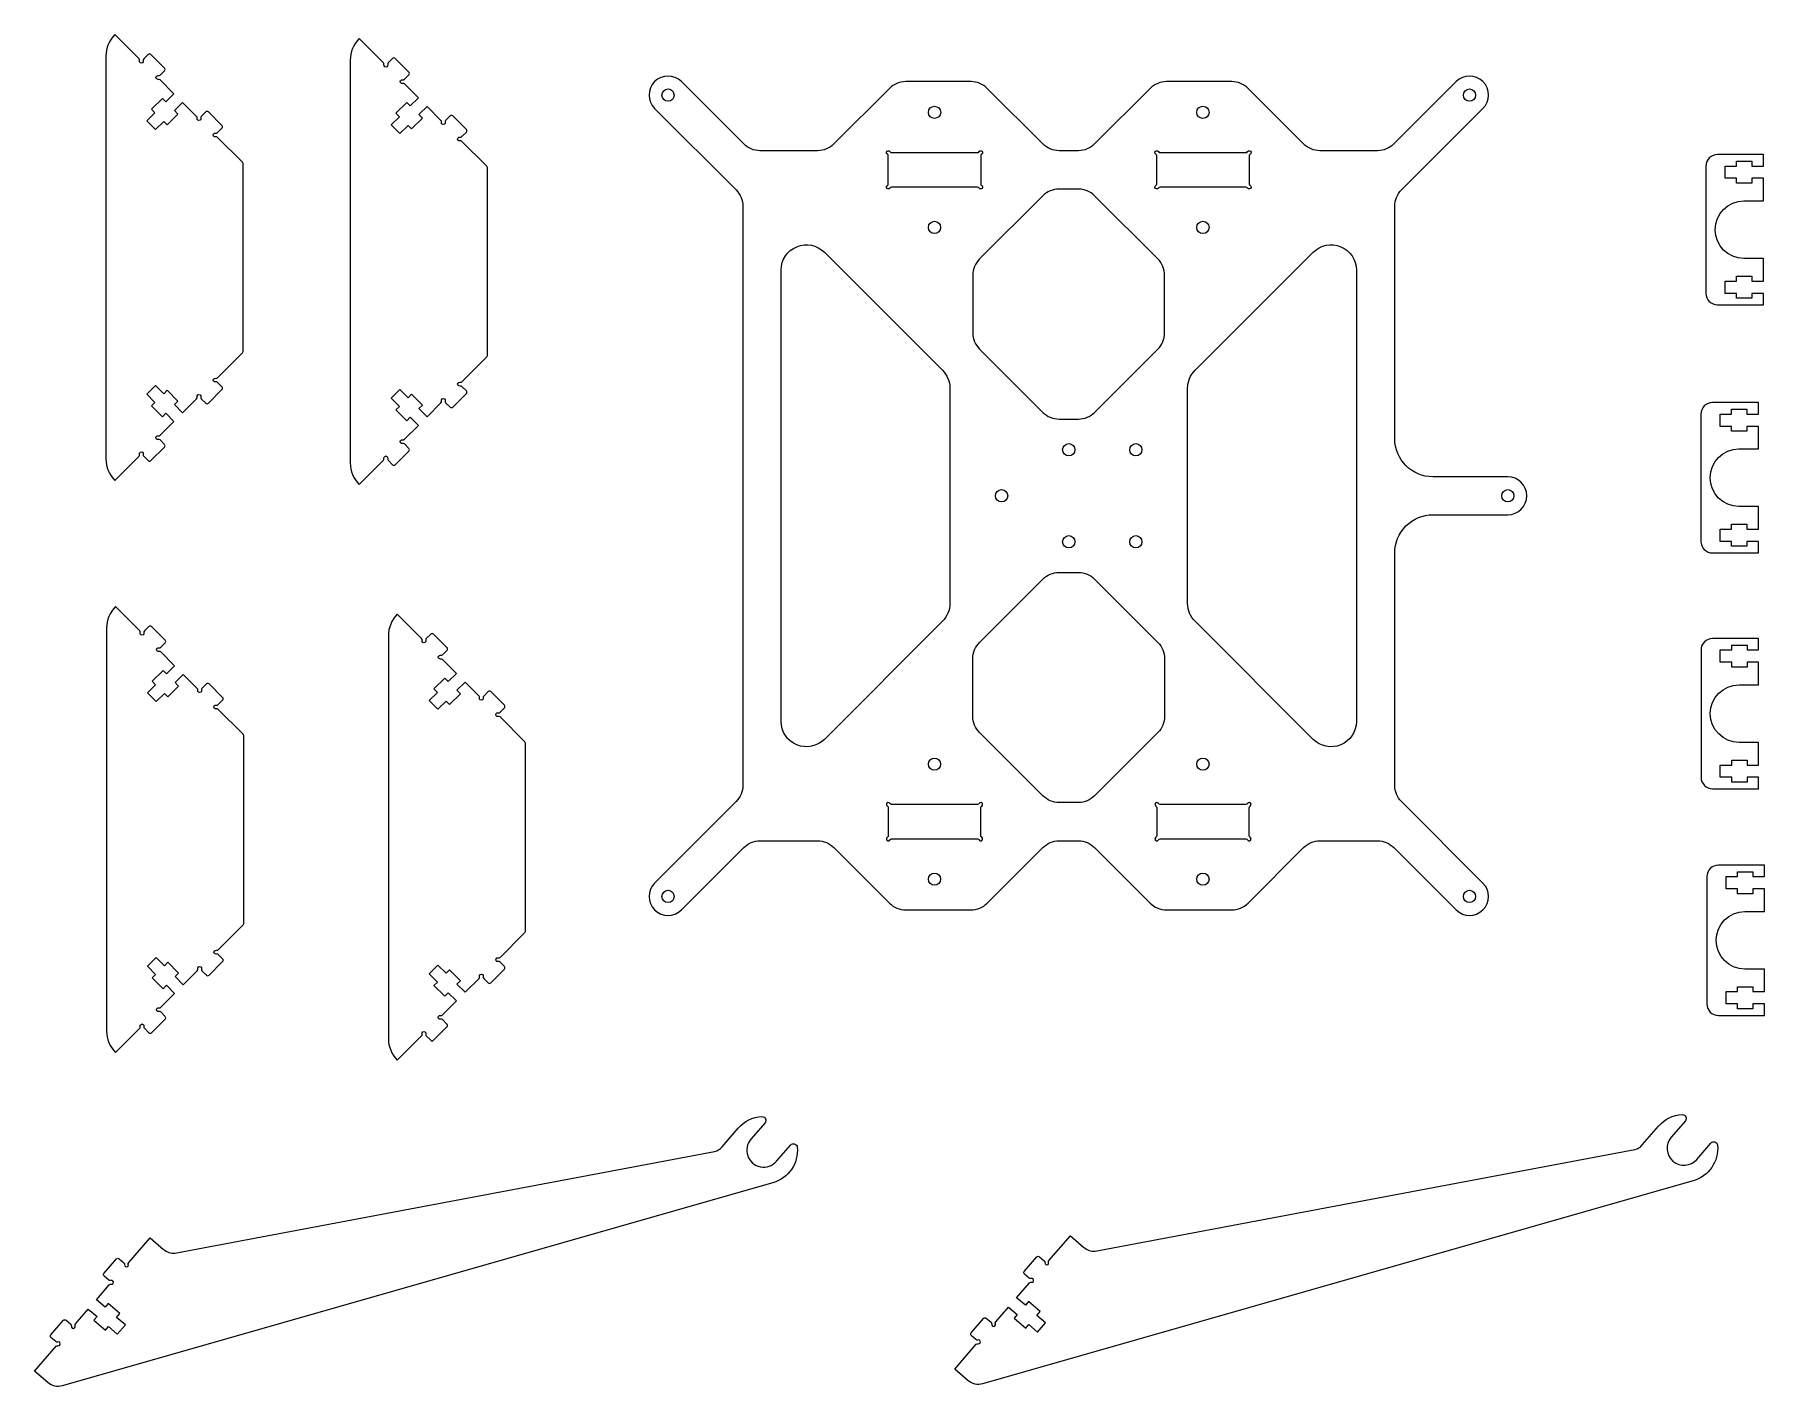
# Model space of a CAD drawing. Extents: x 46 to 2016, y 21 to 402.
# Drawn here: x 1029.8 to 1480.9, y 39.9 to 392.5 of the extents above; entities that cross this region are included whole.
import ezdxf

# ---------------------------------------------------------------- set-up
doc = ezdxf.new("R2010")
doc.units = 0
doc.header["$MEASUREMENT"] = 0
doc.layers.get('0').update_dxf_attribs({"linetype": 'CONTINUOUS'})

msp = doc.modelspace()

# ---------------------------------------------------------------- linework, layer by layer
at = {"color": 0}
for points in [[(1083.947556, 359.279739), (1077.540466, 365.68684, 0.2679491924), (1077.057502, 365.816251, -1.3032230416), (1077.057502, 366.782177, 0.2679482665), (1077.540463, 366.911586), (1078.695896, 368.067018, 0.4142135624), (1078.695896, 368.774125), (1075.160369, 372.30966, 0.4142135624), (1074.453261, 372.30966), (1073.297832, 371.154229, 0.2679491924), (1073.168422, 370.671265, -1.3032230416), (1072.202494, 370.671265, 0.2679482665), (1072.073084, 371.154227), (1068.442826, 374.784497), (1066.321523, 372.663199), (1067.223079, 371.761641), (1064.39463, 368.933196), (1063.493073, 369.834754), (1061.371751, 367.713436), (1059.109004, 369.976188), (1061.230326, 372.097506), (1060.328769, 372.999064), (1063.157219, 375.827509), (1064.058775, 374.925951), (1066.180078, 377.04725), (1062.549816, 380.677518, 0.2679491924), (1062.066853, 380.806929, -1.3032230416), (1062.066852, 381.772855, 0.2679482665), (1062.549813, 381.902264), (1063.705247, 383.057696, 0.4142135624), (1063.705246, 383.764802), (1060.169719, 387.300338, 0.4142135624), (1059.462612, 387.300338), (1058.307182, 386.144907, 0.2679491924), (1058.177772, 385.661943, -1.3032230416), (1057.211845, 385.661943, 0.2679482665), (1057.082436, 386.144904), (1050.743084, 392.484267, 0.197400679), (1048.43089, 386.861188), (1048.43089, 281.801087, 0.197400679), (1050.743084, 276.178008), (1057.082436, 282.517371, 0.2679482665), (1057.211845, 283.000332, -1.3032230416), (1058.177772, 283.000332, 0.2679491924), (1058.307182, 282.517368), (1059.462612, 281.361937, 0.4142135624), (1060.169719, 281.361937), (1063.705246, 284.897473, 0.4142135624), (1063.705247, 285.604579), (1062.549813, 286.760011, 0.2679482665), (1062.066852, 286.88942, -1.3032230416), (1062.066853, 287.855346, 0.2679491924), (1062.549816, 287.984757), (1066.180078, 291.615025), (1064.058775, 293.736324), (1063.157219, 292.834766), (1060.328769, 295.663211), (1061.230326, 296.564768), (1059.109004, 298.686087), (1061.371751, 300.948839), (1063.493073, 298.827521), (1064.39463, 299.729078), (1067.223079, 296.900634), (1066.321523, 295.999076), (1068.442826, 293.877778), (1072.073085, 297.508049, 0.2679482665), (1072.202494, 297.99101, -1.3032230416), (1073.168422, 297.99101, 0.2679491924), (1073.297832, 297.508046), (1074.453261, 296.352615, 0.4142135624), (1075.160369, 296.352615), (1078.695896, 299.88815, 0.4142135624), (1078.695896, 300.595257), (1077.540463, 301.750689, 0.2679482665), (1077.057502, 301.880098, -1.3032230416), (1077.057502, 302.846024, 0.2679491924), (1077.540466, 302.975435), (1083.87978, 309.31476, 0.2051929012), (1084.20709, 310.031138), (1084.20709, 358.631137, 0.2051929012), (1083.87978, 359.347515)], [(1147.67309, 358.231603), (1141.265999, 364.638704, 0.2679491924), (1140.783035, 364.768114, -1.3032230416), (1140.783035, 365.73404, 0.2679482665), (1141.265996, 365.86345), (1142.421429, 367.018882, 0.4142135624), (1142.42143, 367.725989), (1138.885902, 371.261524, 0.4142135624), (1138.178794, 371.261524), (1137.023365, 370.106093, 0.2679491924), (1136.893956, 369.623129, -1.3032230416), (1135.928028, 369.623129, 0.2679482665), (1135.798617, 370.106091), (1132.168359, 373.736361), (1130.047056, 371.615062), (1130.948613, 370.713505), (1128.120163, 367.88506), (1127.218607, 368.786618), (1125.097285, 366.6653), (1122.834537, 368.928052), (1124.955859, 371.04937), (1124.054303, 371.950928), (1126.882752, 374.779372), (1127.784309, 373.877815), (1129.905612, 375.999114), (1126.275349, 379.629382, 0.2679491924), (1125.792386, 379.758792, -1.3032230416), (1125.792385, 380.724718, 0.2679482665), (1126.275346, 380.854128), (1127.43078, 382.00956, 0.4142135624), (1127.43078, 382.716666), (1123.895252, 386.252202, 0.4142135624), (1123.188145, 386.252202), (1122.032715, 385.096771, 0.2679491924), (1121.903306, 384.613807, -1.3032230416), (1120.937379, 384.613807, 0.2679482665), (1120.807969, 385.096768), (1114.468617, 391.436131, 0.197400679), (1112.156423, 385.813052), (1112.156423, 280.752951, 0.197400679), (1114.468617, 275.129872), (1120.807969, 281.469234, 0.2679482665), (1120.937379, 281.952196, -1.3032230416), (1121.903306, 281.952195, 0.2679491924), (1122.032715, 281.469232), (1123.188145, 280.313801, 0.4142135624), (1123.895252, 280.3138), (1127.43078, 283.849337, 0.4142135624), (1127.43078, 284.556443), (1126.275346, 285.711875, 0.2679482665), (1125.792385, 285.841284, -1.3032230416), (1125.792386, 286.80721, 0.2679491924), (1126.275349, 286.936621), (1129.905612, 290.566889), (1127.784309, 292.688188), (1126.882752, 291.78663), (1124.054303, 294.615074), (1124.955859, 295.516632), (1122.834537, 297.63795), (1125.097285, 299.900702), (1127.218607, 297.779384), (1128.120163, 298.680942), (1130.948613, 295.852498), (1130.047056, 294.95094), (1132.168359, 292.829642), (1135.798618, 296.459912, 0.2679482665), (1135.928028, 296.942874, -1.3032230416), (1136.893956, 296.942873, 0.2679491924), (1137.023365, 296.45991), (1138.178794, 295.304479, 0.4142135624), (1138.885902, 295.304478), (1142.42143, 298.840014, 0.4142135624), (1142.421429, 299.547121), (1141.265996, 300.702553, 0.2679482665), (1140.783035, 300.831962, -1.3032230416), (1140.783035, 301.797888, 0.2679491924), (1141.265999, 301.927299), (1147.605314, 308.266624, 0.2051929012), (1147.932623, 308.983002), (1147.932623, 357.583001, 0.2051929012), (1147.605314, 358.299379)], [(1084.121294, 210.093116), (1077.714203, 216.500217, 0.2679491924), (1077.231239, 216.629627, -1.3032230416), (1077.231239, 217.595553, 0.2679482665), (1077.7142, 217.724963), (1078.869634, 218.880395, 0.4142135624), (1078.869634, 219.587502), (1075.334107, 223.123037, 0.4142135624), (1074.626999, 223.123037), (1073.471569, 221.967606, 0.2679491924), (1073.34216, 221.484642, -1.3032230416), (1072.376232, 221.484642, 0.2679482665), (1072.246822, 221.967604), (1068.616564, 225.597873), (1066.495261, 223.476575), (1067.396817, 222.575018), (1064.568367, 219.746573), (1063.666811, 220.648131), (1061.545489, 218.526813), (1059.282741, 220.789565), (1061.404063, 222.910883), (1060.502507, 223.812441), (1063.330957, 226.640885), (1064.232513, 225.739328), (1066.353816, 227.860627), (1062.723553, 231.490895, 0.2679491924), (1062.24059, 231.620305, -1.3032230416), (1062.240589, 232.586231, 0.2679482665), (1062.72355, 232.715641), (1063.878985, 233.871073, 0.4142135624), (1063.878984, 234.578179), (1060.343457, 238.113715, 0.4142135624), (1059.63635, 238.113715), (1058.480919, 236.958284, 0.2679491924), (1058.35151, 236.47532, -1.3032230416), (1057.385583, 236.47532, 0.2679482665), (1057.256173, 236.958281), (1050.916821, 243.297644, 0.197400679), (1048.604628, 237.674565), (1048.604628, 132.614464, 0.197400679), (1050.916821, 126.991385), (1057.256173, 133.330747, 0.2679482665), (1057.385583, 133.813709, -1.3032230416), (1058.35151, 133.813708, 0.2679491924), (1058.480919, 133.330745), (1059.63635, 132.175314, 0.4142135624), (1060.343457, 132.175313), (1063.878984, 135.71085, 0.4142135624), (1063.878985, 136.417956), (1062.72355, 137.573387, 0.2679482665), (1062.240589, 137.702797, -1.3032230416), (1062.24059, 138.668723, 0.2679491924), (1062.723553, 138.798133), (1066.353816, 142.428402), (1064.232513, 144.549701), (1063.330957, 143.648143), (1060.502507, 146.476587), (1061.404063, 147.378145), (1059.282741, 149.499463), (1061.545489, 151.762215), (1063.666811, 149.640897), (1064.568367, 150.542455), (1067.396817, 147.714011), (1066.495261, 146.812453), (1068.616564, 144.691155), (1072.246822, 148.321425, 0.2679482665), (1072.376232, 148.804387, -1.3032230416), (1073.34216, 148.804386, 0.2679491924), (1073.471569, 148.321423), (1074.626999, 147.165992, 0.4142135624), (1075.334107, 147.165991), (1078.869634, 150.701527, 0.4142135624), (1078.869634, 151.408634), (1077.7142, 152.564065, 0.2679482665), (1077.231239, 152.693475, -1.3032230416), (1077.231239, 153.659401, 0.2679491924), (1077.714204, 153.788812), (1084.053518, 160.128137, 0.2051929012), (1084.380828, 160.844515), (1084.380828, 209.444514, 0.2051929012), (1084.053518, 210.160892)], [(1157.603058, 208.107122), (1151.195967, 214.514223, 0.2679491924), (1150.713003, 214.643634, -1.3032230416), (1150.713003, 215.60956, 0.2679482665), (1151.195964, 215.738969), (1152.351397, 216.894401, 0.4142135624), (1152.351398, 217.601508), (1148.81587, 221.137044, 0.4142135624), (1148.108762, 221.137043), (1146.953333, 219.981612, 0.2679491924), (1146.823924, 219.498648, -1.3032230416), (1145.857996, 219.498648, 0.2679482665), (1145.728586, 219.98161), (1142.098328, 223.61188), (1139.977025, 221.490582), (1140.878581, 220.589024), (1138.050131, 217.76058), (1137.148575, 218.662137), (1135.027253, 216.540819), (1132.764505, 218.803572), (1134.885827, 220.92489), (1133.984271, 221.826447), (1136.812721, 224.654892), (1137.714277, 223.753334), (1139.83558, 225.874633), (1136.205317, 229.504901, 0.2679491924), (1135.722354, 229.634312, -1.3032230416), (1135.722353, 230.600238, 0.2679482665), (1136.205314, 230.729647), (1137.360748, 231.885079, 0.4142135624), (1137.360748, 232.592185), (1133.82522, 236.127722, 0.4142135624), (1133.118113, 236.127721), (1131.962683, 234.97229, 0.2679491924), (1131.833274, 234.489326, -1.3032230416), (1130.867347, 234.489326, 0.2679482665), (1130.737937, 234.972287), (1124.398585, 241.31165, 0.197400679), (1122.086391, 235.688571), (1122.086391, 130.62847, 0.197400679), (1124.398585, 125.005391), (1130.737937, 131.344754, 0.2679482665), (1130.867347, 131.827715, -1.3032230416), (1131.833274, 131.827715, 0.2679491924), (1131.962683, 131.344751), (1133.118113, 130.18932, 0.4142135624), (1133.82522, 130.18932), (1137.360748, 133.724856, 0.4142135624), (1137.360748, 134.431962), (1136.205314, 135.587394, 0.2679482665), (1135.722353, 135.716803, -1.3032230416), (1135.722354, 136.682729, 0.2679491924), (1136.205317, 136.81214), (1139.83558, 140.442408), (1137.714277, 142.563707), (1136.812721, 141.662149), (1133.984271, 144.490594), (1134.885827, 145.392152), (1132.764505, 147.51347), (1135.027253, 149.776222), (1137.148575, 147.654904), (1138.050131, 148.556462), (1140.878581, 145.728017), (1139.977025, 144.826459), (1142.098328, 142.705161), (1145.728586, 146.335432, 0.2679482665), (1145.857996, 146.818393, -1.3032230416), (1146.823924, 146.818393, 0.2679491924), (1146.953333, 146.335429), (1148.108762, 145.179998, 0.4142135624), (1148.81587, 145.179998), (1152.351398, 148.715533, 0.4142135624), (1152.351397, 149.42264), (1151.195964, 150.578072, 0.2679482665), (1150.713003, 150.707481, -1.3032230416), (1150.713003, 151.673407, 0.2679491924), (1151.195968, 151.802818), (1157.535282, 158.142143, 0.2051929012), (1157.862591, 158.858521), (1157.862591, 207.45852, 0.2051929012), (1157.535282, 208.174898)]]:
    msp.add_lwpolyline(points, format="xyb", dxfattribs=at)
for points in [[(1320.749939, 165.964907, 0.1989123039), (1324.99258, 164.207548), (1342.022018, 164.20755, 0.1989123084), (1346.264658, 165.964909), (1360.749944, 180.450189, -0.1989124263), (1364.992583, 182.207547), (1380.022021, 182.207552, -0.198912127), (1384.264657, 180.450193), (1400.507302, 164.207548, 0.9999990924), (1407.507302, 171.207547), (1386.264662, 192.450189, -0.1989125349), (1384.5073, 196.692832), (1384.5073, 257.257804, -0.4142135624), (1394.5073, 267.257804), (1414.007303, 267.257804, 0.9999990924), (1414.007303, 277.157298), (1394.5073, 277.157297, -0.4142135573), (1384.5073, 287.157297), (1384.507298, 347.722269, -0.1989125349), (1386.264661, 351.964913), (1407.507302, 373.207554, 0.9999990924), (1400.507303, 380.207553), (1384.264579, 363.96483, -0.1989123628), (1380.021939, 362.207471), (1364.992622, 362.207471, -0.1989124263), (1360.749979, 363.964829), (1346.264711, 378.450124, 0.1989123084), (1342.022072, 380.207489), (1324.992634, 380.207503, 0.1989123039), (1320.749992, 378.450146), (1306.264699, 363.964872, -0.1989123084), (1302.022057, 362.207523), (1296.99262, 362.207527, -0.1989123084), (1292.74998, 363.964885), (1278.264711, 378.45018, 0.1989123039), (1274.022072, 380.207545), (1256.992634, 380.207559, 0.1989123084), (1252.749992, 378.450202), (1238.2647, 363.964928, -0.1989124263), (1234.022054, 362.207573), (1218.992557, 362.207573, -0.1989123674), (1214.749916, 363.964933), (1198.507295, 380.207554, 0.9999990924), (1191.507296, 373.207554), (1212.749936, 351.964912, -0.1989125349), (1214.507298, 347.722269), (1214.5073, 196.692831, -0.1989125349), (1212.749937, 192.450188), (1191.507296, 171.207547, 0.9999990924), (1198.507296, 164.207548), (1214.749945, 180.45019, -0.198912127), (1218.992578, 182.207547), (1234.022015, 182.207553, -0.1989124263), (1238.264659, 180.450193), (1252.749939, 165.964907, 0.1989123084), (1256.99258, 164.207548), (1274.022018, 164.20755, 0.1989123039), (1278.264658, 165.964909), (1292.749944, 180.45019, -0.1989123084), (1296.992581, 182.207547), (1302.022018, 182.207553, -0.1989123084), (1306.264659, 180.450193)], [(1252.457306, 353.573544), (1252.457315, 360.841504, 0.2679491924), (1252.207314, 361.274518, -1.3032230416), (1252.890328, 361.957532, 0.2679482665), (1253.323339, 361.707533), (1275.691292, 361.707515, 0.2679482665), (1276.124303, 361.957513, -1.3032230416), (1276.807315, 361.274498, 0.2679491924), (1276.557315, 360.841485), (1276.557312, 353.573524, 0.2679482664), (1276.80731, 353.140512, -1.3032230416), (1276.124296, 352.457501, 0.2679491924), (1275.691283, 352.707502), (1253.323334, 352.70752, 0.2679491924), (1252.89032, 352.45752, -1.3032230416), (1252.207307, 353.140532, 0.2679482665)], [(1322.207338, 361.274438, -1.3032230416), (1322.890352, 361.957452, 0.2679482665), (1323.323363, 361.707453), (1345.691316, 361.707434, 0.2679482665), (1346.124327, 361.957433, -1.3032230416), (1346.807339, 361.274417, 0.2679491924), (1346.557339, 360.841405), (1346.557336, 353.573443, 0.2679482664), (1346.807334, 353.140432, -1.3032230416), (1346.12432, 352.45742, 0.2679491924), (1345.691307, 352.707421), (1323.323358, 352.70744, 0.2679491924), (1322.890344, 352.45744, -1.3032230416), (1322.207331, 353.140452, 0.2679482665), (1322.45733, 353.573464), (1322.457339, 360.841424, 0.2679491924)], [(1470.666134, 324.99642), (1470.666134, 328.196432), (1473.666134, 328.196432), (1473.666134, 329.471426), (1477.666162, 329.471426), (1477.666162, 328.196432), (1480.666134, 328.196432), (1480.666134, 334.096426), (1475.567115, 334.096426, -1), (1475.567115, 349.096426), (1480.666134, 349.096426), (1480.666134, 354.99642), (1477.666162, 354.99642), (1477.666162, 353.721426), (1473.666134, 353.721426), (1473.666134, 354.99642), (1470.666134, 354.99642), (1470.666134, 358.196432), (1473.666134, 358.196432), (1473.666134, 359.471426), (1477.666162, 359.471426), (1477.666162, 358.196432), (1480.666134, 358.196432), (1480.666134, 361.196432), (1468.657388, 361.196432, 0.4142135624), (1465.657388, 358.196432), (1465.657388, 324.99642, 0.4142135624), (1468.657388, 321.99642), (1480.666134, 321.99642), (1480.666134, 324.99642), (1477.666162, 324.99642), (1477.666162, 323.721426), (1473.666134, 323.721426), (1473.666134, 324.99642)], [(1306.264659, 293.964909), (1322.74994, 310.450192, 0.1989123361), (1324.5073, 314.692783), (1324.507311, 329.722221, 0.1989123175), (1322.749955, 333.964862), (1306.264688, 350.450153, 0.1989124853), (1302.022049, 352.207518), (1296.992612, 352.207521, 0.1989124853), (1292.749969, 350.450165), (1276.264673, 333.9649, 0.1989123175), (1274.507311, 329.722262), (1274.507299, 314.692832, 0.1989123361), (1276.264658, 310.450192), (1292.74994, 293.96491, 0.1989123583), (1296.992581, 292.20755), (1302.022018, 292.20755, 0.1989123583)], [(1224.507289, 213.34136), (1224.507289, 331.073741, -0.6681785117), (1235.774194, 335.740645), (1266.574194, 304.940646, -0.1989124671), (1268.507292, 300.273741), (1268.507292, 244.141361, -0.1989124674), (1266.574195, 239.474455), (1235.774194, 208.674456, -0.6681785117)], [(1374.507309, 331.073741), (1374.507308, 213.341359, -0.6681785117), (1363.240403, 208.674456), (1332.440402, 239.474454, -0.1989124671), (1330.507305, 244.14136), (1330.507305, 300.273739, -0.1989124674), (1332.440402, 304.940647), (1363.240403, 335.740644, -0.6681785117)], [(1469.368001, 260.308155), (1469.368001, 263.508167), (1472.368001, 263.508167), (1472.368001, 264.783161), (1476.368029, 264.783161), (1476.368029, 263.508167), (1479.368001, 263.508167), (1479.368001, 269.408161), (1474.268982, 269.408161, -1), (1474.268982, 284.408161), (1479.368001, 284.408161), (1479.368001, 290.308155), (1476.368029, 290.308155), (1476.368029, 289.033161), (1472.368001, 289.033161), (1472.368001, 290.308155), (1469.368001, 290.308155), (1469.368001, 293.508167), (1472.368001, 293.508167), (1472.368001, 294.783161), (1476.368029, 294.783161), (1476.368029, 293.508167), (1479.368001, 293.508167), (1479.368001, 296.508167), (1467.359255, 296.508167, 0.4142135624), (1464.359255, 293.508167), (1464.359255, 260.308155, 0.4142135624), (1467.359255, 257.308155), (1479.368001, 257.308155), (1479.368001, 260.308155), (1476.368029, 260.308155), (1476.368029, 259.033161), (1472.368001, 259.033161), (1472.368001, 260.308155)], [(1296.992581, 252.207551), (1302.022018, 252.207551, -0.1989123583), (1306.264659, 250.450192), (1322.74994, 233.964909, -0.1989123361), (1324.5073, 229.722269), (1324.507299, 214.692831, -0.1989123175), (1322.74994, 210.450191), (1306.264659, 193.964913, -0.1989124853), (1302.022018, 192.207552), (1296.992581, 192.207553, -0.1989124853), (1292.74994, 193.964913), (1276.264657, 210.45019, -0.1989123175), (1274.507299, 214.692831), (1274.507299, 229.722268, -0.1989123361), (1276.264658, 233.964909), (1292.74994, 250.450192, -0.1989123583)], [(1469.407736, 198.788801), (1469.407736, 201.988813), (1472.407736, 201.988813), (1472.407736, 203.263807), (1476.407764, 203.263807), (1476.407764, 201.988813), (1479.407736, 201.988813), (1479.407736, 207.888807), (1474.308717, 207.888807, -1), (1474.308717, 222.888807), (1479.407736, 222.888807), (1479.407736, 228.788801), (1476.407764, 228.788801), (1476.407764, 227.513807), (1472.407736, 227.513807), (1472.407736, 228.788801), (1469.407736, 228.788801), (1469.407736, 231.988813), (1472.407736, 231.988813), (1472.407736, 233.263807), (1476.407764, 233.263807), (1476.407764, 231.988813), (1479.407736, 231.988813), (1479.407736, 234.988813), (1467.39899, 234.988813, 0.4142135624), (1464.39899, 231.988813), (1464.39899, 198.788801, 0.4142135624), (1467.39899, 195.788801), (1479.407736, 195.788801), (1479.407736, 198.788801), (1476.407764, 198.788801), (1476.407764, 197.513807), (1472.407736, 197.513807), (1472.407736, 198.788801)], [(1276.557277, 183.573506), (1276.55728, 190.841467, -0.2679482665), (1276.807278, 191.274478, 1.3032230416), (1276.124264, 191.95749, -0.2679491924), (1275.691252, 191.70749), (1253.323303, 191.70749, -0.2679491924), (1252.890289, 191.95749, 1.3032230416), (1252.207275, 191.274479, -0.2679482665), (1252.457274, 190.841467), (1252.457277, 183.573506, -0.2679491924), (1252.207277, 183.140492, 1.3032230416), (1252.890289, 182.457478, -0.2679482665), (1253.323301, 182.707477), (1275.691254, 182.707477, -0.2679482665), (1276.124265, 182.457478, 1.3032230416), (1276.807277, 183.140493, -0.2679491924)], [(1346.557301, 183.573529), (1346.557304, 190.84149, -0.2679482665), (1346.807302, 191.274501, 1.3032230416), (1346.124288, 191.957513, -0.2679491924), (1345.691276, 191.707513), (1323.323327, 191.707513, -0.2679491924), (1322.890313, 191.957513, 1.3032230416), (1322.207299, 191.274502, -0.2679482665), (1322.457298, 190.84149), (1322.457301, 183.573529, -0.2679491924), (1322.207301, 183.140515, 1.3032230416), (1322.890313, 182.457501, -0.2679482665), (1323.323325, 182.7075), (1345.691278, 182.7075, -0.2679482665), (1346.124289, 182.457501, 1.3032230416), (1346.807301, 183.140516, -0.2679491924)], [(1470.911724, 139.674303), (1470.911724, 142.874315), (1473.911724, 142.874315), (1473.911724, 144.149309), (1477.911752, 144.149309), (1477.911752, 142.874315), (1480.911724, 142.874315), (1480.911724, 148.774309), (1475.812705, 148.774309, -1), (1475.812705, 163.774309), (1480.911724, 163.774309), (1480.911724, 169.674303), (1477.911752, 169.674303), (1477.911752, 168.399309), (1473.911724, 168.399309), (1473.911724, 169.674303), (1470.911724, 169.674303), (1470.911724, 172.874315), (1473.911724, 172.874315), (1473.911724, 174.149309), (1477.911752, 174.149309), (1477.911752, 172.874315), (1480.911724, 172.874315), (1480.911724, 175.874315), (1468.902978, 175.874315, 0.4142135624), (1465.902978, 172.874315), (1465.902978, 139.674303, 0.4142135624), (1468.902978, 136.674303), (1480.911724, 136.674303), (1480.911724, 139.674303), (1477.911752, 139.674303), (1477.911752, 138.399309), (1473.911724, 138.399309), (1473.911724, 139.674303)], [(1039.261623, 56.133462, -0.2679491924), (1039.425225, 55.660984, 1.3032230416), (1040.38868, 55.730029, -0.2679482665), (1040.483237, 56.221005), (1043.844717, 60.101484), (1046.112225, 58.137244), (1045.277419, 57.173548), (1048.300812, 54.554519), (1049.135619, 55.518215), (1051.403148, 53.553957), (1053.498364, 55.972663), (1051.230835, 57.936921), (1052.065641, 58.900617), (1049.042247, 61.519646), (1048.207441, 60.555951), (1045.939933, 62.520191), (1049.301414, 66.400667, -0.2679491924), (1049.773891, 66.564268, 1.3032230416), (1049.704847, 67.527723, -0.2679482665), (1049.21387, 67.622279), (1047.978802, 68.692164, -0.4142135624), (1047.928256, 69.397461), (1051.202019, 73.176676, -0.4142135624), (1051.907317, 73.22722), (1053.142382, 72.157336, -0.2679491924), (1053.305984, 71.684858, 1.3032230416), (1054.269439, 71.753903, -0.2679482665), (1054.363995, 72.244878), (1059.951652, 78.695245), (1063.446671, 75.667668, 0.2046132015), (1066.438954, 74.708496), (1207.16421, 101.177896, 0.1456556773), (1209.088363, 102.404886), (1213.299428, 107.266117, -0.204301879), (1219.503766, 110.292927, -0.6607131774), (1220.310413, 108.639466), (1216.625138, 104.385204, 1), (1223.276557, 98.623379), (1226.961833, 102.877642, -0.6607131837), (1228.713423, 102.315016, -0.3606908932), (1222.36913, 93.043091), (1037.046248, 40.076253, -0.2532770339), (1033.328018, 40.89888), (1029.833012, 43.926447), (1035.420656, 50.376794, -0.2679491924), (1035.893133, 50.540395, 1.3032230416), (1035.824088, 51.50385, -0.2679482665), (1035.333111, 51.598406), (1034.098043, 52.668291, -0.4142135624), (1034.047498, 53.373588), (1037.32126, 57.152802, -0.4142135624), (1038.026558, 57.203347)], [(1279.246142, 56.654365, -0.2679491924), (1279.409744, 56.181887, 1.3032230416), (1280.373199, 56.250932, -0.2679482665), (1280.467756, 56.741908), (1283.829236, 60.622387), (1286.096744, 58.658147), (1285.261938, 57.694451), (1288.285331, 55.075422), (1289.120138, 56.039118), (1291.387667, 54.07486), (1293.482883, 56.493566), (1291.215354, 58.457824), (1292.05016, 59.42152), (1289.026766, 62.040549), (1288.19196, 61.076854), (1285.924452, 63.041094), (1289.285933, 66.92157, -0.2679491924), (1289.75841, 67.085171, 1.3032230416), (1289.689366, 68.048626, -0.2679482665), (1289.198389, 68.143182), (1287.963321, 69.213067, -0.4142135624), (1287.912775, 69.918364), (1291.186538, 73.697579, -0.4142135624), (1291.891836, 73.748123), (1293.126901, 72.678239, -0.2679491924), (1293.290503, 72.205761, 1.3032230416), (1294.253958, 72.274806, -0.2679482665), (1294.348514, 72.765781), (1299.936171, 79.216149), (1303.431189, 76.188572, 0.2046132015), (1306.423472, 75.2294), (1447.148729, 101.698799, 0.1456556773), (1449.072882, 102.925789), (1453.283947, 107.78702, -0.204301879), (1459.488285, 110.81383, -0.6607131774), (1460.294932, 109.160369), (1456.609657, 104.906107, 1), (1463.261076, 99.144282), (1466.946352, 103.398545, -0.6607131837), (1468.697942, 102.835919, -0.3606908932), (1462.353649, 93.563994), (1277.030767, 40.597156, -0.2532770339), (1273.312537, 41.419783), (1269.817531, 44.44735), (1275.405175, 50.897697, -0.2679491924), (1275.877652, 51.061298, 1.3032230416), (1275.808607, 52.024753, -0.2679482665), (1275.31763, 52.119309), (1274.082562, 53.189194, -0.4142135624), (1274.032017, 53.894491), (1277.305779, 57.673705, -0.4142135624), (1278.011077, 57.72425)]]:
    msp.add_lwpolyline(points, format="xyb", close=True, dxfattribs=at)
for centre in [(1195.007299, 376.707551), (1404.007299, 376.707551), (1264.507346, 372.20755), (1334.507346, 372.207492), (1264.507321, 342.20755), (1334.507321, 342.207492), (1299.507299, 284.207551), (1317.007299, 284.207551), (1282.007299, 272.207551), (1414.007299, 272.207551), (1299.507299, 260.207551), (1317.007299, 260.207551), (1264.507299, 202.207551), (1334.507299, 202.207551), (1264.507299, 172.207551), (1334.507299, 172.207551), (1195.007299, 167.707551), (1404.007299, 167.707551)]:
    msp.add_circle(centre, 1.6, dxfattribs=at)

doc.saveas('drawing.dxf')
